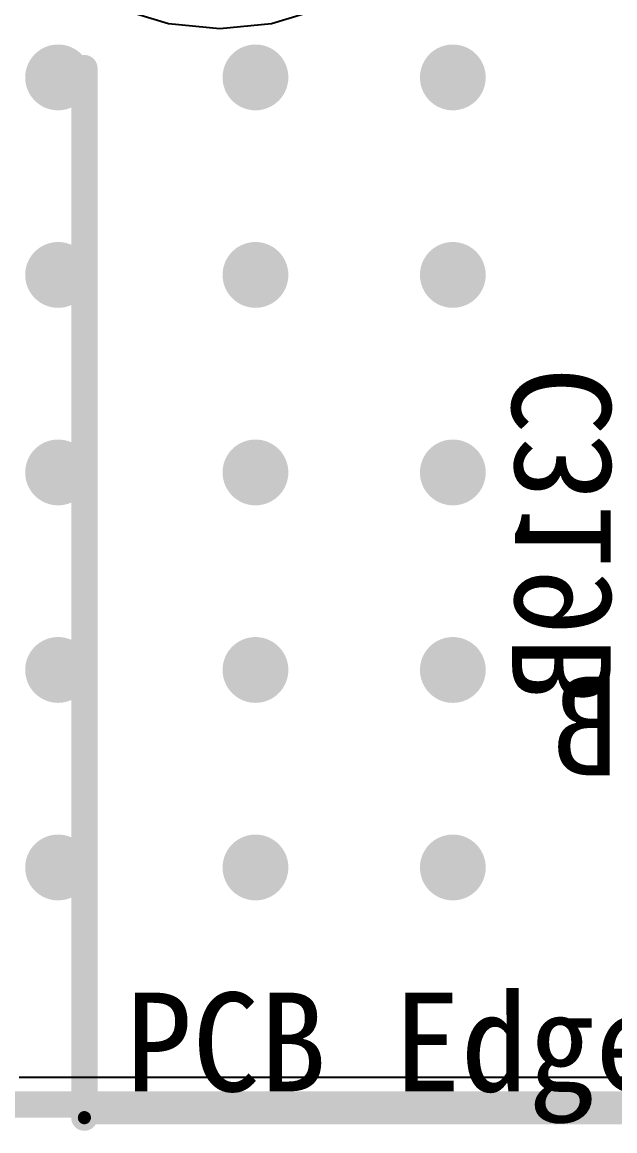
# Model space of a CAD drawing. Header units: millimetres. Extents: x 15 to 120, y 22 to 104.
# Drawn here: x 53.73 to 58.23, y 25 to 33.42 of the extents above; entities that cross this region are included whole.
import ezdxf

# ---------------------------------------------------------------- set-up
doc = ezdxf.new("R2010")
doc.units = ezdxf.units.MM
for name, color, linetype in [('BottomLayer', 5, 'Continuous'), ('BottomOverlay', 54, 'Continuous'), ('KeepOutLayer', 6, 'Continuous'), ('Mechanical1', 6, 'Continuous'), ('MultiLayer', 9, 'Continuous'), ('TopLayer', 1, 'Continuous'), ('TopOverlay', 2, 'Continuous')]:
    doc.layers.add(name, color=color, linetype=linetype)

msp = doc.modelspace()

# ---------------------------------------------------------------- linework, layer by layer
at = {"layer": 'BottomLayer'}
for p, q in [((54.46093501999999, 33.523301), (54.83793452, 33.40894004)), ((55.62207316, 33.40894004), (55.99907266, 33.523301)), ((54.83793452, 33.40894004), (55.23000383999999, 33.37032442)), ((55.23000383999999, 33.37032442), (55.62207316, 33.40894004)), ((70.29608241999999, 25.40391922), (53.70392104, 25.40391922))]:
    msp.add_line(p, q, dxfattribs=at)
at = {"layer": 'BottomLayer', "const_width": 0.2499995}
for points in [[(53.87498496, 32.99998988, 1), (54.12498192, 32.99998988, 1)], [(55.3749845, 32.99998988, 1), (55.62498145999999, 32.99998988, 1)], [(56.87498403999999, 32.99998988, 1), (57.124981, 32.99998988, 1)], [(53.87498496, 31.49999034, 1), (54.12498192, 31.49999034, 1)], [(55.3749845, 31.49999034, 1), (55.62498145999999, 31.49999034, 1)], [(56.87498403999999, 31.49999034, 1), (57.124981, 31.49999034, 1)], [(53.87498496, 29.9999908, 1), (54.12498192, 29.9999908, 1)], [(55.3749845, 29.9999908, 1), (55.62498145999999, 29.9999908, 1)], [(56.87498403999999, 29.9999908, 1), (57.124981, 29.9999908, 1)], [(53.87498496, 28.49999126, 1), (54.12498192, 28.49999126, 1)], [(55.3749845, 28.49999126, 1), (55.62498145999999, 28.49999126, 1)], [(56.87498403999999, 28.49999126, 1), (57.124981, 28.49999126, 1)], [(53.87498496, 26.99999172, 1), (54.12498192, 26.99999172, 1)], [(55.3749845, 26.99999172, 1), (55.62498145999999, 26.99999172, 1)], [(56.87498403999999, 26.99999172, 1), (57.124981, 26.99999172, 1)]]:
    msp.add_lwpolyline(points, format="xyb", close=True, dxfattribs=at)
at = {"layer": 'KeepOutLayer', "const_width": 0.1999996}
msp.add_lwpolyline([(53.50000222, 25.2000004), (70.50000124, 25.2000004)], dxfattribs=at)
at = {"layer": 'Mechanical1', "const_width": 0.0999998}
msp.add_lwpolyline([(54.20000336, 25.1000006), (69.40000343999999, 25.1000006)], dxfattribs=at)
at = {"layer": 'Mechanical1', "const_width": 0.0499999}
msp.add_lwpolyline([(54.17500467999999, 25.1000006, 1), (54.22500204, 25.1000006, 1)], format="xyb", close=True, dxfattribs=at)
at = {"layer": 'MultiLayer', "const_width": 0.2499995}
for points in [[(53.87498496, 32.99998988, 1), (54.12498192, 32.99998988, 1)], [(55.3749845, 32.99998988, 1), (55.62498145999999, 32.99998988, 1)], [(56.87498403999999, 32.99998988, 1), (57.124981, 32.99998988, 1)], [(53.87498496, 31.49999034, 1), (54.12498192, 31.49999034, 1)], [(55.3749845, 31.49999034, 1), (55.62498145999999, 31.49999034, 1)], [(56.87498403999999, 31.49999034, 1), (57.124981, 31.49999034, 1)], [(53.87498496, 29.9999908, 1), (54.12498192, 29.9999908, 1)], [(55.3749845, 29.9999908, 1), (55.62498145999999, 29.9999908, 1)], [(56.87498403999999, 29.9999908, 1), (57.124981, 29.9999908, 1)], [(53.87498496, 28.49999126, 1), (54.12498192, 28.49999126, 1)], [(55.3749845, 28.49999126, 1), (55.62498145999999, 28.49999126, 1)], [(56.87498403999999, 28.49999126, 1), (57.124981, 28.49999126, 1)], [(53.87498496, 26.99999172, 1), (54.12498192, 26.99999172, 1)], [(55.3749845, 26.99999172, 1), (55.62498145999999, 26.99999172, 1)], [(56.87498403999999, 26.99999172, 1), (57.124981, 26.99999172, 1)]]:
    msp.add_lwpolyline(points, format="xyb", close=True, dxfattribs=at)
at = {"layer": 'TopLayer'}
for p, q in [((54.46093501999999, 33.523301), (54.83793452, 33.40894004)), ((55.62207316, 33.40894004), (55.99907266, 33.523301)), ((54.83793452, 33.40894004), (55.23000383999999, 33.37032442)), ((55.23000383999999, 33.37032442), (55.62207316, 33.40894004)), ((70.29608241999999, 25.40391922), (53.70392104, 25.40391922))]:
    msp.add_line(p, q, dxfattribs=at)
at = {"layer": 'TopLayer', "const_width": 0.2499995}
for points in [[(53.87498496, 32.99998988, 1), (54.12498192, 32.99998988, 1)], [(55.3749845, 32.99998988, 1), (55.62498145999999, 32.99998988, 1)], [(56.87498403999999, 32.99998988, 1), (57.124981, 32.99998988, 1)], [(53.87498496, 31.49999034, 1), (54.12498192, 31.49999034, 1)], [(55.3749845, 31.49999034, 1), (55.62498145999999, 31.49999034, 1)], [(56.87498403999999, 31.49999034, 1), (57.124981, 31.49999034, 1)], [(53.87498496, 29.9999908, 1), (54.12498192, 29.9999908, 1)], [(55.3749845, 29.9999908, 1), (55.62498145999999, 29.9999908, 1)], [(56.87498403999999, 29.9999908, 1), (57.124981, 29.9999908, 1)], [(53.87498496, 28.49999126, 1), (54.12498192, 28.49999126, 1)], [(55.3749845, 28.49999126, 1), (55.62498145999999, 28.49999126, 1)], [(56.87498403999999, 28.49999126, 1), (57.124981, 28.49999126, 1)], [(53.87498496, 26.99999172, 1), (54.12498192, 26.99999172, 1)], [(55.3749845, 26.99999172, 1), (55.62498145999999, 26.99999172, 1)], [(56.87498403999999, 26.99999172, 1), (57.124981, 26.99999172, 1)]]:
    msp.add_lwpolyline(points, format="xyb", close=True, dxfattribs=at)
at = {"layer": 'TopOverlay', "const_width": 0.1999996}
msp.add_lwpolyline([(54.20000336, 25.1000006), (54.20000336, 33.0699999)], dxfattribs=at)
at = {"layer": 'TopOverlay', "const_width": 0.0999998}
for points in [[(54.15000345999999, 33.0699999, 1), (54.25000326, 33.0699999, 1)], [(54.15000345999999, 25.1000006, 1), (54.25000326, 25.1000006, 1)]]:
    msp.add_lwpolyline(points, format="xyb", close=True, dxfattribs=at)

# ---------------------------------------------------------------- texts
at = {"layer": 'BottomOverlay', "text_generation_flag": 2}
for s, rotation, p in [('C319B', 90, (58.20000044, 30.79999936)), ('U20B', 360, (59.79999977999999, 27.70000048))]:
    msp.add_text(s, height=0.75000104, rotation=rotation, dxfattribs=at).set_placement(p)
at = {"layer": 'Mechanical1'}
msp.add_text('PCB Edge', height=0.75000104, rotation=360, dxfattribs=at).set_placement((54.51000274, 25.3000002))

doc.saveas('drawing.dxf')
